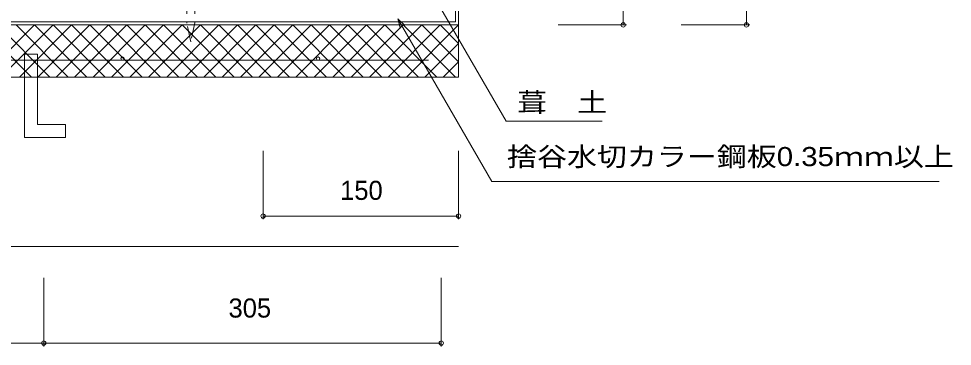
# Model space of a CAD drawing. Units: millimetres, scale not verified. Extents: x -644 to 763, y -425 to 425.
# Drawn here: x 47 to 763, y -316 to -65 of the extents above; entities that cross this region are included whole.
import ezdxf
from ezdxf.enums import TextEntityAlignment as Align

# ---------------------------------------------------------------- set-up
doc = ezdxf.new("R2010")
doc.units = ezdxf.units.MM
doc.header["$LTSCALE"] = 10
doc.linetypes.add('DASHED1', pattern=[1.8, 1.2, -0.6])
doc.linetypes.add('DASHED3', pattern=[4, 3, -1])
for name, color, linetype, lineweight in [('0-0_LAYER001', 4, 'Continuous', 18), ('0-1_LAYER003', 7, 'Continuous', 18), ('0-2_LAYER004', 2, 'Continuous', 18), ('0-4_LAYER007', 2, 'Continuous', 18)]:
    doc.layers.add(name, color=color, linetype=linetype, lineweight=lineweight)
doc.styles.add('2', font='')
doc.styles.get('2').set_extended_font_data('2')

msp = doc.modelspace()

# ---------------------------------------------------------------- linework, layer by layer
at = {"layer": '0-0_LAYER001', "color": 2}
for p, q in [((510.98, -69.51), (510.98, 45.35)), ((513.48, -69.51), (460.98, -69.51)), ((-644.26, -109.51), (384.66, -109.51)), ((234.66, -218.72), (234.66, -166.22)), ((384.66, -218.72), (384.66, -166.22)), ((384.66, -216.22), (234.66, -216.22)), ((66.4, -316.21), (66.4, -263.71)), ((371.4, -316.21), (371.4, -263.71)), ((-198.6, -313.71), (66.4, -313.71)), ((66.4, -313.71), (371.4, -313.71))]:
    msp.add_line(p, q, dxfattribs=at)
at = {"layer": '0-0_LAYER001', "color": 2, "linetype": 'DASHED1'}
for p, q in [((176.26, -13.01), (176.26, -68.16)), ((182.26, -13.01), (182.26, -67.91)), ((179.21, -82.42), (176.26, -68.16)), ((182.26, -67.91), (179.21, -82.42))]:
    msp.add_line(p, q, dxfattribs=at)
at = {"layer": '0-0_LAYER001', "color": 1}
for p, q in [((16.97, -69.51), (56.97, -109.51)), ((19.39, -109.51), (59.39, -69.51)), ((31.11, -69.51), (71.11, -109.51)), ((33.54, -109.51), (73.54, -69.51)), ((45.25, -69.51), (85.25, -109.51)), ((47.68, -109.51), (87.68, -69.51)), ((59.39, -69.51), (99.39, -109.51)), ((61.82, -109.51), (101.82, -69.51)), ((73.54, -69.51), (113.54, -109.51)), ((75.96, -109.51), (115.96, -69.51)), ((87.68, -69.51), (127.68, -109.51)), ((90.1, -109.51), (130.1, -69.51)), ((101.82, -69.51), (141.82, -109.51)), ((104.25, -109.51), (144.25, -69.51)), ((115.96, -69.51), (155.96, -109.51)), ((118.39, -109.51), (158.39, -69.51)), ((130.1, -69.51), (170.1, -109.51)), ((132.53, -109.51), (172.53, -69.51)), ((144.25, -69.51), (184.25, -109.51)), ((146.67, -109.51), (186.67, -69.51)), ((158.39, -69.51), (198.39, -109.51)), ((160.82, -109.51), (200.82, -69.51)), ((172.53, -69.51), (212.53, -109.51)), ((174.96, -109.51), (214.96, -69.51)), ((186.67, -69.51), (226.67, -109.51)), ((189.1, -109.51), (229.1, -69.51)), ((200.82, -69.51), (240.82, -109.51)), ((203.24, -109.51), (243.24, -69.51)), ((214.96, -69.51), (254.96, -109.51)), ((217.38, -109.51), (257.38, -69.51)), ((229.1, -69.51), (269.1, -109.51)), ((231.53, -109.51), (271.53, -69.51)), ((243.24, -69.51), (283.24, -109.51)), ((245.67, -109.51), (285.67, -69.51)), ((257.38, -69.51), (297.38, -109.51)), ((259.81, -109.51), (299.81, -69.51)), ((271.53, -69.51), (311.53, -109.51)), ((273.95, -109.51), (313.95, -69.51)), ((285.67, -69.51), (325.67, -109.51)), ((288.09, -109.51), (328.09, -69.51)), ((299.81, -69.51), (339.81, -109.51)), ((302.24, -109.51), (342.24, -69.51)), ((313.95, -69.51), (353.95, -109.51)), ((316.38, -109.51), (356.38, -69.51)), ((328.09, -69.51), (368.09, -109.51)), ((330.52, -109.51), (370.52, -69.51)), ((342.24, -69.51), (382.24, -109.51)), ((344.66, -109.51), (384.66, -69.51)), ((356.38, -69.51), (384.66, -97.79)), ((370.52, -69.51), (384.66, -83.65)), ((358.8, -109.51), (384.66, -83.65)), ((372.95, -109.51), (384.66, -97.79))]:
    msp.add_line(p, q, dxfattribs=at)
at = {"layer": '0-0_LAYER001', "color": 2}
for points in [[(329.21, 15.85), (421.2, -143.47), (494.77, -143.47)], [(340.03, -72), (338.09, -64.76), (343.39, -70.06)], [(338.09, -64.76), (410.26, -189.76), (644.26, -189.76)]]:
    msp.add_lwpolyline(points, dxfattribs=at)
for centre in [(510.98, -69.51), (234.66, -216.22), (384.66, -216.22), (66.4, -313.71), (66.4, -313.71), (371.4, -313.71)]:
    msp.add_circle(centre, 1.7, dxfattribs=at)
at = {"layer": '0-1_LAYER003'}
for p, q in [((382.34, 180.49), (382.34, -67.01)), ((605.52, 180.49), (605.52, -69.51)), ((510.98, -69.51), (510.98, 45.35)), ((-644.26, -67.01), (382.34, -67.01)), ((384.66, -69.51), (-644.26, -69.51)), ((338.09, -64.76), (339.97, -71.78)), ((338.09, -64.76), (343.39, -70.06)), ((460.98, -69.51), (512.68, -69.51)), ((607.22, -69.51), (555.52, -69.51)), ((234.66, -217.92), (234.66, -166.22)), ((384.66, -166.22), (384.66, -217.92)), ((384.66, -216.22), (234.66, -216.22)), ((384.66, -239.51), (-644.26, -239.51)), ((66.4, -315.41), (66.4, -263.71)), ((371.4, -315.41), (371.4, -263.71)), ((-463.6, -313.71), (371.4, -313.71))]:
    msp.add_line(p, q, dxfattribs=at)
at = {"layer": '0-1_LAYER003', "color": 2}
for p, q in [((605.52, -69.51), (605.52, 180.49)), ((608.02, -69.51), (555.52, -69.51))]:
    msp.add_line(p, q, dxfattribs=at)
at = {"layer": '0-1_LAYER003'}
for points in [[(-644.26, -109.51), (384.66, -109.51), (384.66, 227.64)], [(329.21, 15.85), (421.2, -143.47), (494.77, -143.47)], [(338.09, -64.76), (410.26, -189.76), (644.26, -189.76)]]:
    msp.add_lwpolyline(points, dxfattribs=at)
msp.add_lwpolyline([(51.68, -91.91), (61.68, -91.91), (61.68, -145.93), (83.05, -145.93), (83.05, -155.93), (51.68, -155.93)], close=True, dxfattribs=at)
at = {"layer": '0-1_LAYER003', "color": 2}
msp.add_circle((605.52, -69.51), 1.7, dxfattribs=at)
at = {"layer": '0-2_LAYER004'}
for p, q in [((384.66, 227.64), (384.66, -109.51)), ((384.66, -69.51), (-644.26, -69.51))]:
    msp.add_line(p, q, dxfattribs=at)
at = {"layer": '0-2_LAYER004', "linetype": 'DASHED3'}
for q in [(382.34, 180.49), (-644.26, -67.01)]:
    msp.add_line((382.34, -67.01), q, dxfattribs=at)
at = {"layer": '0-2_LAYER004', "linetype": 'DASHED1'}
for p, q in [((61.68, -91.91), (51.68, -91.91)), ((51.68, -91.91), (51.68, -155.93)), ((61.68, -91.91), (61.68, -145.93)), ((61.68, -145.93), (83.05, -145.93)), ((83.05, -145.93), (83.05, -155.93)), ((51.68, -155.93), (83.05, -155.93))]:
    msp.add_line(p, q, dxfattribs=at)
at = {"layer": '0-2_LAYER004', "color": 3}
msp.add_line((-628.57, -96.59), (361.58, -96.59), dxfattribs=at)
at = {"layer": '0-2_LAYER004', "color": 7}
msp.add_line((644.26, -189.76), (753.28, -189.76), dxfattribs=at)
at = {"layer": '0-2_LAYER004', "color": 3}
for centre in [(126.9, -95.37), (276.9, -95.37)]:
    msp.add_circle(centre, 1.3, dxfattribs=at)
at = {"layer": '0-4_LAYER007'}
msp.add_line((-644.26, -239.51), (384.66, -239.51), dxfattribs=at)

# ---------------------------------------------------------------- texts
at = {"layer": '0-2_LAYER004', "color": 7, "style": '2', "width": 1.15}
for s, p in [('葺\u3000土', (429.66, -140.65)), ('捨谷水切カラー鋼板0.35ｍｍ以上', (421.8, -182.28))]:
    msp.add_text(s, height=14.66, dxfattribs=at).set_placement(p, align=Align.BOTTOM_LEFT)
at = {"layer": '0-2_LAYER004', "color": 7, "style": '2'}
for s, p in [('150', (293.76, -208.21)), ('305', (208.15, -298.54))]:
    msp.add_text(s, height=14.66, dxfattribs=at).set_placement(p, align=Align.BOTTOM_LEFT)

doc.saveas('drawing.dxf')
